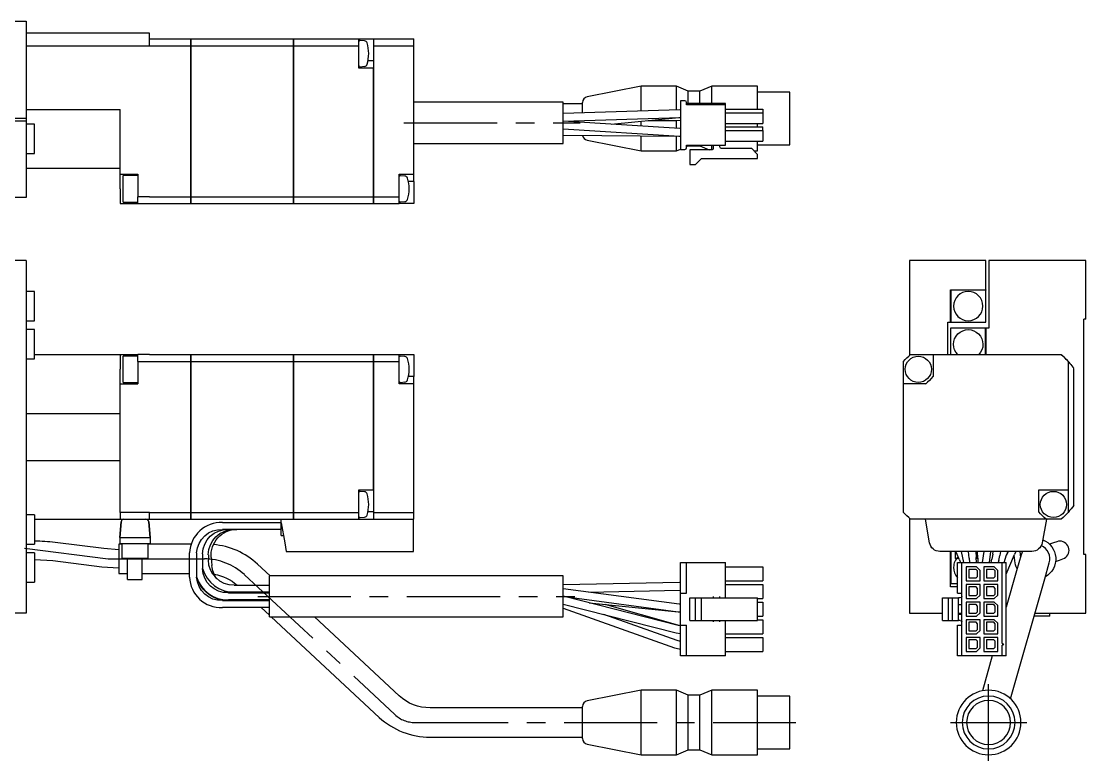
# Model space of a CAD drawing. Extents: x -1 to 292, y -8 to 272.
# Drawn here: x 110.9 to 292.1, y 146.6 to 272.4 of the extents above; entities that cross this region are included whole.
import ezdxf

# ---------------------------------------------------------------- set-up
doc = ezdxf.new("R2010")
doc.units = 0
doc.header["$LTSCALE"] = 0.5
doc.linetypes.add('CENTER', pattern=[50.8, 31.75, -6.35, 6.35, -6.35])
doc.layers.add('MSM_CENTER', color=1, linetype='CENTER')
doc.layers.add('MSM_CONTINUOUS', color=7, linetype='CONTINUOUS')

msp = doc.modelspace()

# ---------------------------------------------------------------- linework, layer by layer
at = {"layer": 'MSM_CENTER'}
for p, q in [((176.07, 255.1), (206.07, 255.1)), ((111.46, 182.71), (125.71, 180.93)), ((126.33, 180.89), (142.09, 180.89)), ((148.9, 178.21), (174.53, 154.4)), ((151.17, 174.51), (205.17, 174.51)), ((275.61, 146.56), (275.61, 159.56)), ((177.93, 153.06), (242.77, 153.06)), ((269.11, 153.06), (282.11, 153.06))]:
    msp.add_line(p, q, dxfattribs=at)
for centre, radius, start, end in [((126.33, 185.89), 5, 262.8675, 270), ((142.09, 170.89), 10, 47.1016, 90), ((177.93, 158.06), 5, 227.1016, 270)]:
    msp.add_arc(centre, radius, start, end, dxfattribs=at)
at = {"layer": 'MSM_CONTINUOUS'}
for p, q in [((101.77, 272.37), (111.77, 272.37)), ((111.77, 272.37), (111.77, 255.87)), ((132.77, 270.37), (111.77, 270.37)), ((132.77, 268.22), (132.77, 270.37)), ((111.77, 268.22), (132.77, 268.22)), ((132.77, 269.37), (139.76, 269.37)), ((132.77, 268.22), (132.77, 268.21)), ((132.77, 268.21), (139.76, 268.21)), ((139.76, 268.21), (139.76, 269.37)), ((139.77, 269.36), (139.76, 269.36)), ((139.76, 242.52), (139.76, 268.21)), ((139.77, 268.2), (139.76, 268.2)), ((139.77, 269.37), (157.26, 269.37)), ((139.77, 269.37), (139.77, 268.21)), ((139.77, 268.21), (157.26, 268.21)), ((139.77, 268.21), (139.77, 242.52)), ((157.26, 268.21), (157.26, 269.37)), ((157.27, 269.36), (157.26, 269.36)), ((157.26, 242.52), (157.26, 268.21)), ((157.27, 268.2), (157.26, 268.2)), ((157.27, 269.37), (168.37, 269.37)), ((157.27, 269.37), (157.27, 268.21)), ((157.27, 268.21), (157.27, 242.52)), ((157.27, 268.21), (168.37, 268.21)), ((168.37, 268.21), (168.37, 269.37)), ((168.37, 269.37), (170.87, 269.37)), ((168.37, 264.37), (168.37, 268.21)), ((169.35, 269.03), (168.59, 269.1)), ((170.88, 269.37), (177.77, 269.37)), ((170.88, 269.37), (170.88, 268.21)), ((170.88, 268.21), (177.77, 268.21)), ((170.88, 268.21), (170.88, 242.52)), ((177.77, 268.21), (177.77, 269.37)), ((177.77, 246.37), (177.77, 268.21)), ((168.59, 264.64), (169.35, 264.71)), ((170.87, 265.62), (169.94, 265.62)), ((170.87, 264.37), (168.37, 264.37)), ((170.87, 242.52), (170.87, 264.37)), ((216.47, 261.34), (207.28, 259.53)), ((216.47, 257.1), (216.47, 261.34)), ((222.47, 261.34), (216.47, 261.34)), ((222.47, 257.3), (222.47, 261.34)), ((224.47, 260.49), (222.47, 261.34)), ((228.47, 261.34), (226.47, 260.49)), ((228.47, 258.38), (228.47, 261.34)), ((236.27, 261.34), (228.47, 261.34)), ((236.27, 257.4), (236.27, 261.34)), ((224.47, 258.38), (224.47, 260.49)), ((226.47, 260.49), (224.47, 260.49)), ((226.47, 258.38), (226.47, 260.49)), ((241.77, 260.34), (236.27, 260.34)), ((241.77, 251.34), (241.77, 260.34)), ((111.77, 257.37), (127.77, 257.37)), ((127.77, 246.37), (127.77, 257.37)), ((203.17, 258.6), (177.77, 258.6)), ((203.17, 255.1), (203.17, 258.6)), ((206.47, 258.34), (203.17, 258.34)), ((206.47, 256.78), (206.47, 258.55)), ((223.89, 258.84), (223.17, 258.84)), ((223.17, 258.84), (223.17, 250.56)), ((224.19, 258.13), (224.19, 258.54)), ((230.82, 258.38), (224.19, 258.38)), ((230.82, 258.13), (224.19, 258.13)), ((230.82, 258.23), (230.82, 258.38)), ((230.82, 258.13), (230.82, 258.23)), ((230.82, 251.27), (230.82, 258.13)), ((230.82, 257.4), (237.17, 257.4)), ((237.17, 257.4), (237.17, 256.8)), ((51.77, 255.87), (111.77, 255.87)), ((111.77, 255.87), (111.77, 255.37)), ((223.05, 257.31), (203.17, 256.67)), ((203.19, 255.37), (223.1, 256.02)), ((211.32, 254.86), (222.89, 255.99)), ((222.89, 255.99), (223.17, 256.01)), ((223.17, 257.32), (223.05, 257.31)), ((223.1, 256.02), (223.17, 256.02)), ((230.82, 256.8), (237.17, 256.8)), ((237.17, 256.8), (237.17, 255)), ((111.77, 255.37), (51.77, 255.37)), ((111.77, 255.37), (111.77, 242.37)), ((113.17, 254.87), (111.77, 254.87)), ((113.17, 252.37), (113.17, 254.87)), ((203.17, 251.6), (203.17, 255.1)), ((203.17, 254.07), (222.96, 252.83)), ((223.05, 254.13), (203.19, 255.37)), ((216.47, 254.54), (216.47, 255.36)), ((217.65, 255.48), (222.5, 255.51)), ((223.05, 254.14), (222.39, 254.17)), ((222.47, 254.16), (222.47, 255.52)), ((222.5, 255.51), (223.17, 255.52)), ((223.17, 254.13), (223.05, 254.14)), ((223.17, 254.12), (223.05, 254.13)), ((230.82, 255), (237.17, 255)), ((230.82, 254.4), (237.17, 254.4)), ((230.82, 253.8), (237.17, 253.8)), ((236.27, 254.4), (236.27, 255)), ((237.17, 253.8), (237.17, 254.4)), ((237.17, 253.8), (237.17, 252)), ((113.17, 249.87), (113.17, 252.37)), ((203.17, 252.97), (222.84, 252.82)), ((207.28, 252.14), (216.47, 250.34)), ((216.47, 250.34), (216.47, 252.87)), ((222.47, 250.34), (222.47, 252.86)), ((222.84, 252.82), (223.17, 252.82)), ((222.96, 252.83), (223.17, 252.82)), ((230.82, 252), (237.17, 252)), ((236.27, 250.34), (236.27, 252)), ((177.77, 251.6), (203.17, 251.6)), ((216.47, 250.34), (222.47, 250.34)), ((222.47, 250.34), (223.17, 250.63)), ((223.17, 250.56), (223.89, 250.56)), ((224.19, 251.27), (230.82, 251.27)), ((224.19, 250.86), (224.19, 251.27)), ((224.19, 251.07), (224.47, 251.19)), ((224.47, 251.19), (224.47, 251.27)), ((224.47, 251.19), (226.47, 251.19)), ((224.72, 250.52), (224.72, 247.99)), ((228.57, 250.52), (224.72, 250.52)), ((226.47, 251.19), (226.47, 251.27)), ((226.47, 251.19), (228.04, 250.52)), ((228.47, 250.52), (228.47, 251.27)), ((228.72, 251.27), (228.72, 251.02)), ((228.72, 251.02), (228.72, 250.67)), ((229.87, 251.02), (229.87, 251.27)), ((229.87, 250.99), (229.87, 251.02)), ((235.28, 250.71), (230.15, 250.71)), ((236.28, 249.71), (235.28, 250.71)), ((235.65, 250.34), (236.27, 250.34)), ((236.27, 251.34), (241.77, 251.34)), ((111.77, 249.87), (113.17, 249.87)), ((225.72, 247.99), (226.74, 249.01)), ((226.74, 249.01), (236.28, 249.01)), ((236.28, 249.01), (236.28, 249.71)), ((111.77, 247.37), (127.77, 247.37)), ((224.72, 247.99), (225.72, 247.99)), ((127.77, 246.37), (130.77, 246.37)), ((127.77, 243.87), (127.77, 246.37)), ((128.27, 241.62), (128.27, 246.12)), ((130.77, 246.12), (128.27, 246.12)), ((130.77, 246.37), (130.77, 242.52)), ((175.27, 242.52), (175.27, 246.37)), ((175.27, 246.37), (177.77, 246.37)), ((176.24, 246.03), (175.48, 246.1)), ((177.77, 245.12), (176.83, 245.12)), ((177.77, 245.12), (177.77, 246.37)), ((177.77, 245.12), (177.77, 241.37)), ((127.77, 243.87), (127.77, 241.37)), ((111.77, 242.37), (51.77, 242.37)), ((127.77, 241.37), (130.77, 241.37)), ((128.27, 241.62), (130.77, 241.62)), ((132.77, 242.52), (130.77, 242.52)), ((130.77, 241.37), (130.77, 242.52)), ((130.77, 241.37), (132.77, 241.37)), ((132.77, 242.52), (139.76, 242.52)), ((132.77, 241.37), (139.76, 241.37)), ((139.77, 242.53), (139.76, 242.53)), ((139.76, 241.37), (139.76, 242.52)), ((139.77, 241.38), (139.76, 241.38)), ((139.77, 242.52), (157.26, 242.52)), ((139.77, 242.52), (139.77, 241.37)), ((139.77, 241.37), (157.26, 241.37)), ((157.27, 242.53), (157.26, 242.53)), ((157.26, 241.37), (157.26, 242.52)), ((157.27, 241.38), (157.26, 241.38)), ((157.27, 242.52), (170.87, 242.52)), ((157.27, 242.52), (157.27, 241.37)), ((157.27, 241.37), (170.87, 241.37)), ((170.87, 241.37), (170.87, 242.52)), ((170.88, 242.52), (175.27, 242.52)), ((170.88, 242.52), (170.88, 241.37)), ((170.88, 241.37), (175.27, 241.37)), ((175.27, 241.37), (175.27, 242.52)), ((177.77, 241.37), (175.27, 241.37)), ((175.48, 241.64), (176.24, 241.71)), ((111.77, 231.66), (51.77, 231.66)), ((111.77, 231.66), (111.77, 171.66)), ((262.14, 231.66), (262.14, 215.52)), ((275.14, 231.66), (262.14, 231.66)), ((275.14, 226.66), (275.14, 231.66)), ((275.64, 231.66), (275.64, 220.16)), ((292.14, 231.66), (275.64, 231.66)), ((292.14, 221.66), (292.14, 231.66)), ((269.14, 226.66), (275.14, 226.66)), ((269.14, 221.16), (269.14, 226.66)), ((269.19, 226.61), (269.14, 226.66)), ((269.19, 226.61), (269.19, 221.16)), ((275.14, 226.61), (269.19, 226.61)), ((275.14, 226.66), (275.14, 226.61)), ((275.14, 221.16), (275.14, 226.61)), ((113.17, 226.41), (111.77, 226.41)), ((113.17, 221.41), (113.17, 226.41)), ((111.77, 221.41), (113.17, 221.41)), ((268.64, 221.16), (269.14, 221.16)), ((268.64, 215.66), (268.64, 221.16)), ((269.19, 221.16), (269.14, 221.16)), ((269.19, 221.16), (275.14, 221.16)), ((292.14, 221.66), (291.84, 221.66)), ((291.84, 181.66), (291.84, 221.66)), ((113.17, 219.91), (111.77, 219.91)), ((113.17, 214.91), (113.17, 219.91)), ((269.14, 220.16), (269.14, 215.66)), ((275.09, 220.16), (269.14, 220.16)), ((275.09, 215.66), (275.09, 220.16)), ((275.09, 220.16), (275.14, 220.16)), ((275.14, 220.16), (275.14, 215.66)), ((275.64, 220.16), (275.14, 220.16)), ((113.17, 215.66), (127.77, 215.66)), ((127.77, 215.66), (130.77, 215.66)), ((127.77, 215.66), (127.77, 213.16)), ((132.77, 215.66), (130.77, 215.66)), ((130.77, 214.5), (130.77, 215.66)), ((132.77, 215.66), (139.76, 215.66)), ((139.76, 214.5), (139.76, 215.66)), ((139.77, 215.66), (157.26, 215.66)), ((139.77, 215.66), (139.77, 214.5)), ((157.26, 214.5), (157.26, 215.66)), ((157.27, 215.66), (170.87, 215.66)), ((157.27, 215.66), (157.27, 214.5)), ((170.87, 214.5), (170.87, 215.66)), ((170.88, 215.66), (175.27, 215.66)), ((170.88, 215.66), (170.88, 214.5)), ((175.27, 214.5), (175.27, 215.66)), ((175.27, 215.66), (177.77, 215.66)), ((177.77, 215.66), (177.77, 211.91)), ((262.29, 215.66), (266.14, 215.66)), ((266.14, 215.66), (287.98, 215.66)), ((266.14, 215.66), (266.14, 211.91)), ((111.77, 214.91), (113.17, 214.91)), ((128.27, 210.91), (128.27, 215.41)), ((130.77, 215.41), (128.27, 215.41)), ((130.77, 214.5), (130.77, 210.66)), ((130.77, 214.5), (132.77, 214.5)), ((132.77, 214.5), (139.76, 214.5)), ((139.77, 215.65), (139.76, 215.65)), ((139.76, 188.81), (139.76, 214.5)), ((139.77, 214.5), (139.76, 214.5)), ((139.77, 214.5), (157.26, 214.5)), ((139.77, 214.5), (139.77, 188.81)), ((157.27, 215.65), (157.26, 215.65)), ((157.26, 188.81), (157.26, 214.5)), ((157.27, 214.5), (157.26, 214.5)), ((157.27, 214.5), (157.27, 188.81)), ((157.27, 214.5), (170.87, 214.5)), ((170.87, 192.66), (170.87, 214.5)), ((170.88, 214.5), (175.27, 214.5)), ((170.88, 214.5), (170.88, 188.81)), ((175.27, 210.66), (175.27, 214.5)), ((176.24, 215.32), (175.48, 215.39)), ((261.14, 210.66), (261.14, 214.5)), ((289.14, 214.5), (289.14, 192.66)), ((127.77, 210.66), (127.77, 213.16)), ((290.14, 190), (290.14, 213.32)), ((127.77, 188.81), (127.77, 210.66)), ((127.77, 210.66), (130.77, 210.66)), ((128.27, 210.91), (130.77, 210.91)), ((177.77, 210.66), (175.27, 210.66)), ((175.48, 210.93), (176.24, 211)), ((177.77, 211.91), (176.83, 211.91)), ((177.77, 210.66), (177.77, 211.91)), ((177.77, 188.81), (177.77, 210.66)), ((261.14, 188.81), (261.14, 210.66)), ((264.89, 210.66), (261.14, 210.66)), ((111.77, 205.66), (127.77, 205.66)), ((111.77, 197.66), (127.77, 197.66)), ((168.37, 188.81), (168.37, 192.66)), ((168.37, 192.66), (170.87, 192.66)), ((169.35, 192.32), (168.59, 192.39)), ((284.14, 192.66), (289.14, 192.66)), ((284.14, 188.91), (284.14, 192.66)), ((289.14, 192.66), (289.14, 188.81)), ((132.77, 188.81), (127.77, 188.81)), ((127.77, 188.81), (127.77, 187.66)), ((132.77, 188.81), (139.76, 188.81)), ((132.77, 188.81), (132.77, 188.81)), ((132.77, 187.66), (132.77, 188.81)), ((139.76, 187.66), (139.76, 188.81)), ((139.77, 188.81), (139.76, 188.81)), ((139.77, 188.81), (157.26, 188.81)), ((139.77, 188.81), (139.77, 187.66)), ((157.26, 187.66), (157.26, 188.81)), ((157.27, 188.81), (157.26, 188.81)), ((157.27, 188.81), (168.37, 188.81)), ((157.27, 188.81), (157.27, 187.66)), ((168.37, 187.66), (168.37, 188.81)), ((170.87, 188.91), (169.94, 188.91)), ((170.88, 188.81), (177.77, 188.81)), ((170.88, 188.81), (170.88, 187.66)), ((177.77, 187.66), (177.77, 188.81)), ((113.17, 188.41), (111.77, 188.41)), ((113.17, 188.41), (113.17, 183.41)), ((113.17, 187.66), (127.77, 187.66)), ((127.67, 184.56), (127.9, 187.2)), ((127.9, 187.2), (127.67, 184.56)), ((127.77, 187.66), (132.77, 187.66)), ((132.64, 187.2), (132.87, 184.56)), ((132.87, 184.56), (132.64, 187.2)), ((132.77, 187.66), (139.76, 187.66)), ((139.77, 187.67), (139.76, 187.67)), ((139.77, 187.66), (157.26, 187.66)), ((145.17, 187.11), (155.17, 187.11)), ((155.17, 187.06), (155.17, 187.66)), ((155.17, 187.06), (155.77, 183.65)), ((155.17, 184.86), (155.17, 187.06)), ((157.27, 187.67), (157.26, 187.67)), ((157.26, 187.66), (157.27, 187.66)), ((157.27, 187.66), (168.37, 187.66)), ((168.37, 187.66), (170.88, 187.66)), ((168.59, 187.93), (169.35, 188)), ((170.87, 187.66), (170.87, 187.67)), ((170.88, 187.66), (177.77, 187.66)), ((177.67, 183.65), (177.67, 187.66)), ((262.14, 187.8), (262.14, 171.66)), ((285.39, 187.66), (262.29, 187.66)), ((265.55, 183.65), (264.84, 187.66)), ((285.44, 187.66), (284.73, 183.65)), ((285.39, 187.66), (285.44, 187.66)), ((287.98, 187.66), (285.44, 187.66)), ((155.17, 185.91), (145.17, 185.91)), ((147.65, 185.91), (147.41, 185.9)), ((155.17, 184.86), (155.56, 184.86)), ((111.77, 183.41), (113.17, 183.41)), ((125, 182.64), (116.68, 183.68)), ((127.52, 183.39), (127.52, 178.39)), ((128.02, 183.39), (127.52, 183.39)), ((127.67, 184.56), (132.87, 184.56)), ((127.67, 184.56), (127.67, 183.46)), ((132.87, 183.46), (127.67, 183.46)), ((128.02, 183.46), (128.02, 180.96)), ((132.52, 180.96), (132.52, 183.46)), ((139.84, 183.39), (132.52, 183.39)), ((132.87, 184.56), (132.87, 183.46)), ((155.77, 183.65), (156.03, 182.16)), ((177.67, 182.16), (177.67, 183.65)), ((286.63, 183.61), (285.99, 183.39)), ((287.24, 183.82), (286.63, 183.61)), ((113.17, 181.91), (111.77, 181.91)), ((113.17, 181.91), (113.17, 176.91)), ((125, 182.64), (124.99, 182.64)), ((127.52, 182.45), (125, 182.64)), ((139.57, 177.81), (139.57, 181.91)), ((140.77, 181.91), (140.77, 177.81)), ((141.77, 181.75), (141.77, 179.27)), ((142.77, 181.6), (142.77, 180.72)), ((156.03, 182.16), (177.67, 182.16)), ((282.96, 182.16), (267.32, 182.16)), ((269.14, 176.16), (269.14, 182.16)), ((269.19, 182.16), (269.19, 176.71)), ((269.89, 182.16), (269.89, 180.96)), ((270.63, 180.75), (270.03, 182.16)), ((271.38, 180.26), (270.97, 182.16)), ((272.3, 181.04), (272.2, 182.14)), ((273.41, 182.16), (273.49, 181.14)), ((273.75, 181), (273.73, 182.16)), ((274.8, 182.16), (274.53, 180.26)), ((275.74, 180.26), (276.01, 182.16)), ((276.31, 181.71), (276.14, 180.83)), ((276.31, 181.71), (276.39, 182.16)), ((277.32, 180.61), (277.49, 181.49)), ((277.62, 182.18), (277.49, 181.49)), ((278.26, 180.26), (278.68, 181.56)), ((278.61, 178.31), (280.04, 181.67)), ((278.93, 182.14), (278.67, 181.53)), ((278.87, 182.16), (278.68, 181.56)), ((280.05, 180.58), (279.97, 181.52)), ((280.24, 182.16), (280.04, 181.67)), ((281.13, 181.57), (280.36, 178.87)), ((280.92, 182.16), (281.01, 181.13)), ((292.14, 181.66), (291.84, 181.66)), ((292.14, 171.66), (292.14, 181.66)), ((113.17, 180.81), (116.29, 180.61)), ((116.29, 180.61), (124.61, 179.57)), ((124.61, 179.57), (127.52, 179.35)), ((130.27, 180.96), (128.02, 180.96)), ((129.02, 180.58), (129.02, 180.96)), ((129.02, 177.39), (129.02, 180.58)), ((132.52, 180.96), (130.27, 180.96)), ((131.52, 180.58), (131.52, 180.96)), ((131.52, 177.39), (131.52, 180.58)), ((143.24, 181.14), (143.37, 179.76)), ((153.29, 178.01), (151.13, 180.02)), ((223.17, 180.26), (223.89, 180.26)), ((223.17, 175.07), (223.17, 180.26)), ((223.89, 180.26), (224.19, 180.26)), ((224.19, 175.07), (224.19, 180.26)), ((224.19, 180.26), (230.82, 180.26)), ((230.82, 174.27), (230.82, 180.26)), ((230.82, 179.54), (237.17, 179.54)), ((237.17, 179.54), (237.17, 177.14)), ((270.54, 180.96), (269.89, 180.96)), ((270.33, 175.07), (270.33, 180.26)), ((270.33, 180.26), (270.63, 180.26)), ((270.63, 180.75), (270.84, 180.26)), ((270.63, 180.26), (271.04, 180.26)), ((271.04, 164.41), (271.04, 180.26)), ((271.04, 180.26), (277.9, 180.26)), ((271.77, 179.54), (271.77, 177.14)), ((273.57, 179.54), (271.77, 179.54)), ((272.3, 181.04), (272.36, 180.26)), ((273.57, 180.26), (273.49, 181.14)), ((273.75, 180.96), (273.51, 180.96)), ((273.57, 179.54), (274.17, 178.94)), ((273.75, 181), (273.77, 180.26)), ((274.77, 179.54), (274.77, 177.14)), ((276.57, 179.54), (274.77, 179.54)), ((276.03, 180.26), (276.14, 180.83)), ((277.17, 178.94), (276.57, 179.54)), ((277.32, 180.61), (277.25, 180.26)), ((277.9, 166.49), (277.9, 180.26)), ((277.9, 180.26), (278.31, 180.26)), ((278.31, 180.26), (278.61, 180.26)), ((278.61, 164.41), (278.61, 180.26)), ((285.17, 177.5), (285.94, 180.2)), ((287.01, 180.46), (287.65, 180.68)), ((287.65, 180.68), (288.26, 180.9)), ((127.52, 178.39), (129.02, 178.39)), ((131.52, 178.39), (139.57, 178.39)), ((140.78, 177.81), (140.77, 177.85)), ((153.17, 171.01), (153.17, 178.01)), ((203.17, 178.01), (153.17, 178.01)), ((203.17, 171.01), (203.17, 178.01)), ((273.47, 179.12), (272.22, 179.12)), ((272.22, 179.12), (272.22, 177.65)), ((272.22, 177.65), (273.47, 177.65)), ((273.72, 178.87), (273.47, 179.12)), ((273.47, 177.65), (273.72, 177.9)), ((273.72, 177.9), (273.72, 178.87)), ((274.17, 177.14), (274.17, 178.94)), ((276.47, 179.12), (275.22, 179.12)), ((275.22, 179.12), (275.22, 177.65)), ((275.22, 177.65), (276.47, 177.65)), ((276.72, 178.87), (276.47, 179.12)), ((276.47, 177.65), (276.72, 177.9)), ((276.72, 177.9), (276.72, 178.87)), ((277.17, 177.14), (277.17, 178.94)), ((280.36, 178.87), (278.61, 172.71)), ((111.77, 176.91), (113.17, 176.91)), ((129.02, 177.39), (131.52, 177.39)), ((147.17, 176.41), (153.17, 176.41)), ((222.99, 176.86), (203.17, 176.46)), ((222.93, 173.2), (203.17, 175.81)), ((223.17, 176.86), (222.99, 176.86)), ((223.06, 176.86), (222.99, 176.86)), ((223.17, 176.86), (223.06, 176.86)), ((230.82, 177.14), (237.17, 177.14)), ((230.82, 176.54), (237.17, 176.54)), ((237.17, 176.54), (237.17, 174.14)), ((269.19, 176.71), (269.14, 176.66)), ((270.33, 176.66), (269.14, 176.66)), ((270.33, 176.16), (269.14, 176.16)), ((269.19, 176.71), (270.33, 176.71)), ((271.77, 177.14), (274.17, 177.14)), ((271.77, 176.54), (271.77, 174.14)), ((274.17, 176.54), (271.77, 176.54)), ((273.47, 176.12), (272.22, 176.12)), ((272.22, 176.12), (272.22, 174.65)), ((273.72, 175.87), (273.47, 176.12)), ((273.72, 174.9), (273.72, 175.87)), ((274.17, 174.74), (274.17, 176.54)), ((274.77, 177.14), (277.17, 177.14)), ((274.77, 176.54), (274.77, 174.14)), ((277.17, 176.54), (274.77, 176.54)), ((276.47, 176.12), (275.22, 176.12)), ((275.22, 176.12), (275.22, 174.65)), ((276.72, 175.87), (276.47, 176.12)), ((276.72, 174.9), (276.72, 175.87)), ((277.17, 174.74), (277.17, 176.54)), ((279.35, 157.08), (285.17, 177.5)), ((145.46, 175.26), (145.43, 175.27)), ((145.43, 175.27), (145.46, 175.26)), ((146.17, 175.21), (145.46, 175.26)), ((145.46, 175.26), (146.67, 175.11)), ((153.17, 175.21), (146.17, 175.21)), ((146.17, 175.11), (153.17, 175.11)), ((203.39, 174.47), (203.17, 174.52)), ((203.39, 174.47), (222.76, 171.91)), ((222.73, 169.59), (203.39, 174.47)), ((207.47, 175.24), (223.02, 175.56)), ((223.02, 175.56), (223.17, 175.56)), ((223.17, 175.07), (223.89, 175.07)), ((223.17, 169.61), (223.17, 175.07)), ((223.89, 175.07), (224.19, 175.07)), ((224.72, 170.41), (224.72, 174.27)), ((224.72, 174.27), (225.72, 174.27)), ((225.72, 170.41), (225.72, 174.27)), ((225.72, 174.27), (226.74, 174.27)), ((226.74, 170.41), (226.74, 174.27)), ((226.74, 174.27), (236.28, 174.27)), ((228.72, 174.52), (228.72, 174.27)), ((229.87, 174.27), (229.87, 174.52)), ((236.28, 170.41), (236.28, 174.27)), ((236.28, 174.14), (237.17, 174.14)), ((267.76, 170.41), (267.76, 174.27)), ((267.76, 174.27), (268.78, 174.27)), ((268.78, 170.41), (268.78, 174.27)), ((268.78, 174.27), (269.48, 174.27)), ((269.48, 170.41), (269.48, 174.27)), ((269.48, 174.27), (270.48, 174.27)), ((270.33, 175.07), (270.63, 175.07)), ((270.48, 170.41), (270.48, 174.27)), ((270.76, 174.27), (270.48, 174.27)), ((270.63, 175.07), (271.04, 175.07)), ((270.76, 174.27), (270.79, 174.27)), ((271.77, 174.14), (273.57, 174.14)), ((272.22, 174.65), (273.47, 174.65)), ((273.47, 174.65), (273.72, 174.9)), ((273.57, 174.14), (274.17, 174.74)), ((274.77, 174.14), (276.57, 174.14)), ((275.22, 174.65), (276.47, 174.65)), ((276.47, 174.65), (276.72, 174.9)), ((277.17, 174.74), (276.57, 174.14)), ((145.17, 173.81), (153.17, 173.81)), ((153.17, 172.61), (145.17, 172.61)), ((153.17, 173.91), (146.17, 173.91)), ((151.76, 172.61), (153.17, 171.3)), ((203.17, 173.19), (222.41, 168.33)), ((203.17, 172.52), (222.13, 165.79)), ((207.59, 173.41), (222.76, 171.9)), ((222.68, 169.63), (210.35, 173.14)), ((223.17, 173.17), (222.93, 173.2)), ((236.28, 173.54), (237.17, 173.54)), ((237.17, 173.54), (237.17, 171.14)), ((270.48, 173.16), (270.76, 173.16)), ((270.76, 173.16), (271.04, 173.16)), ((271.77, 173.54), (271.77, 171.14)), ((274.17, 173.54), (271.77, 173.54)), ((273.47, 173.12), (272.22, 173.12)), ((272.22, 173.12), (272.22, 171.65)), ((273.72, 172.87), (273.47, 173.12)), ((273.72, 171.9), (273.72, 172.87)), ((274.17, 171.74), (274.17, 173.54)), ((274.77, 173.54), (274.77, 171.14)), ((276.57, 173.54), (274.77, 173.54)), ((276.47, 173.12), (275.22, 173.12)), ((275.22, 173.12), (275.22, 171.65)), ((276.72, 172.87), (276.47, 173.12)), ((277.17, 172.94), (276.57, 173.54)), ((276.72, 171.9), (276.72, 172.87)), ((277.17, 171.14), (277.17, 172.94)), ((111.77, 171.66), (51.77, 171.66)), ((153.17, 171.01), (203.17, 171.01)), ((153.48, 171.01), (171.86, 153.93)), ((175.26, 157.59), (160.82, 171.01)), ((222.56, 167.01), (210.1, 171.44)), ((222.76, 171.91), (223.17, 171.87)), ((222.76, 171.9), (223.17, 171.87)), ((224.72, 170.41), (225.72, 170.41)), ((225.72, 170.41), (226.74, 170.41)), ((226.74, 170.41), (236.28, 170.41)), ((228.72, 170.41), (228.72, 170.16)), ((229.87, 170.16), (229.87, 170.41)), ((230.82, 164.41), (230.82, 170.41)), ((236.28, 171.14), (237.17, 171.14)), ((236.28, 170.54), (237.17, 170.54)), ((237.17, 170.54), (237.17, 168.14)), ((262.14, 171.66), (267.76, 171.66)), ((267.76, 170.41), (268.78, 170.41)), ((268.78, 170.41), (269.48, 170.41)), ((269.48, 170.41), (270.48, 170.41)), ((270.48, 171.66), (271.04, 171.66)), ((270.48, 171.51), (270.76, 171.51)), ((270.76, 170.41), (270.48, 170.41)), ((270.76, 171.51), (271.04, 171.51)), ((270.76, 170.41), (270.79, 170.41)), ((271.77, 171.14), (273.57, 171.14)), ((271.77, 170.54), (271.77, 168.14)), ((274.17, 170.54), (271.77, 170.54)), ((272.22, 171.65), (273.47, 171.65)), ((273.47, 171.65), (273.72, 171.9)), ((273.57, 171.14), (274.17, 171.74)), ((274.17, 168.74), (274.17, 170.54)), ((274.77, 171.14), (277.17, 171.14)), ((274.77, 170.54), (274.77, 168.14)), ((276.57, 170.54), (274.77, 170.54)), ((275.22, 171.65), (276.47, 171.65)), ((276.47, 171.65), (276.72, 171.9)), ((277.17, 169.94), (276.57, 170.54)), ((284.14, 171.16), (283.36, 171.16)), ((283.51, 171.66), (292.14, 171.66)), ((286.04, 171.16), (284.14, 171.16)), ((286.04, 171.16), (286.04, 171.66)), ((223.17, 169.52), (222.68, 169.63)), ((223.17, 169.5), (222.73, 169.59)), ((223.17, 169.61), (223.89, 169.61)), ((223.17, 164.41), (223.17, 169.61)), ((223.89, 169.61), (224.19, 169.61)), ((224.19, 164.41), (224.19, 169.61)), ((270.33, 164.41), (270.33, 169.61)), ((270.33, 169.61), (270.63, 169.61)), ((270.63, 169.61), (271.04, 169.61)), ((273.47, 170.12), (272.22, 170.12)), ((272.22, 170.12), (272.22, 168.65)), ((272.22, 168.65), (273.47, 168.65)), ((273.72, 169.87), (273.47, 170.12)), ((273.47, 168.65), (273.72, 168.9)), ((273.57, 168.14), (274.17, 168.74)), ((273.72, 168.9), (273.72, 169.87)), ((276.47, 170.12), (275.22, 170.12)), ((275.22, 170.12), (275.22, 168.65)), ((275.22, 168.65), (276.47, 168.65)), ((276.72, 169.87), (276.47, 170.12)), ((276.47, 168.65), (276.72, 168.9)), ((276.72, 168.9), (276.72, 169.87)), ((277.17, 168.14), (277.17, 169.94)), ((222.41, 168.33), (223.17, 168.19)), ((223.17, 166.85), (222.56, 167.01)), ((222.57, 167.01), (222.56, 167.01)), ((230.82, 168.14), (237.17, 168.14)), ((230.82, 167.54), (237.17, 167.54)), ((237.17, 167.54), (237.17, 165.14)), ((271.77, 168.14), (273.57, 168.14)), ((271.77, 167.54), (271.77, 165.14)), ((274.17, 167.54), (271.77, 167.54)), ((273.47, 167.12), (272.22, 167.12)), ((272.22, 167.12), (272.22, 165.65)), ((273.72, 166.87), (273.47, 167.12)), ((273.72, 165.9), (273.72, 166.87)), ((274.17, 165.74), (274.17, 167.54)), ((274.77, 168.14), (277.17, 168.14)), ((277.17, 167.54), (274.77, 167.54)), ((274.77, 167.54), (274.77, 165.14)), ((276.47, 167.12), (275.22, 167.12)), ((275.22, 167.12), (275.22, 165.65)), ((276.72, 166.87), (276.47, 167.12)), ((276.72, 165.9), (276.72, 166.87)), ((277.17, 165.14), (277.17, 167.54)), ((222.13, 165.79), (223.17, 165.53)), ((222.13, 165.79), (222.14, 165.79)), ((222.14, 165.79), (223.18, 165.52)), ((230.82, 165.14), (237.17, 165.14)), ((271.77, 165.14), (273.57, 165.14)), ((272.22, 165.65), (273.47, 165.65)), ((273.47, 165.65), (273.72, 165.9)), ((273.57, 165.14), (274.17, 165.74)), ((274.77, 165.14), (277.17, 165.14)), ((275.22, 165.65), (276.47, 165.65)), ((276.47, 165.65), (276.72, 165.9)), ((277.9, 166.49), (278, 166.49)), ((278, 166.19), (277.9, 166.19)), ((277.9, 164.41), (277.9, 166.19)), ((223.89, 164.41), (223.17, 164.41)), ((224.19, 164.41), (223.89, 164.41)), ((230.82, 164.41), (224.19, 164.41)), ((270.63, 164.41), (270.33, 164.41)), ((271.04, 164.41), (270.63, 164.41)), ((277.9, 164.41), (271.04, 164.41)), ((276.24, 164.41), (274.54, 158.46)), ((278.31, 164.41), (277.9, 164.41)), ((278.61, 164.41), (278.31, 164.41)), ((216.47, 158.56), (207.28, 156.75)), ((216.47, 147.56), (216.47, 158.56)), ((222.47, 158.56), (216.47, 158.56)), ((222.47, 147.56), (222.47, 158.56)), ((224.47, 157.71), (222.47, 158.56)), ((224.47, 148.41), (224.47, 157.71)), ((226.47, 157.71), (224.47, 157.71)), ((228.47, 158.56), (226.47, 157.71)), ((226.47, 148.41), (226.47, 157.71)), ((228.47, 147.56), (228.47, 158.56)), ((236.27, 158.56), (228.47, 158.56)), ((236.27, 147.56), (236.27, 158.56)), ((241.77, 157.56), (236.27, 157.56)), ((241.77, 148.56), (241.77, 157.56)), ((206.47, 155.56), (180.51, 155.56)), ((206.47, 150.35), (206.47, 155.77)), ((180.51, 150.56), (206.47, 150.56)), ((207.28, 149.37), (216.47, 147.56)), ((216.47, 147.56), (222.47, 147.56)), ((222.47, 147.56), (224.47, 148.41)), ((224.47, 148.41), (226.47, 148.41)), ((226.47, 148.41), (228.47, 147.56)), ((228.47, 147.56), (236.27, 147.56)), ((236.27, 148.56), (241.77, 148.56))]:
    msp.add_line(p, q, dxfattribs=at)
at = {"layer": 'MSM_CONTINUOUS', "extrusion": (0, 0, -1)}
for centre, radius in [((-272.14, 223.91), 2.5), ((-275.61, 153.06), 5.5), ((-275.61, 153.06), 4.5), ((-275.61, 153.06), 3.75)]:
    msp.add_circle(centre, radius, dxfattribs=at)
at = {"layer": 'MSM_CONTINUOUS'}
for centre in [(263.64, 213.16), (286.64, 190.16)]:
    msp.add_circle(centre, 2.23, dxfattribs=at)
for centre, radius, start, end in [((168.57, 268.9), 0.2, 85, 180), ((169.31, 268.54), 0.5, 17.6292, 85), ((164.07, 266.87), 6, 342.3708, 17.6292), ((168.57, 264.84), 0.2, 180, 275), ((169.31, 265.2), 0.5, 275, 342.3708), ((207.47, 258.55), 1, 101.1187, 180), ((223.89, 258.54), 0.3, 360, 90), ((207.47, 253.12), 1, 190.2037, 258.8813), ((223.89, 250.86), 0.3, 270, 360), ((175.46, 245.9), 0.2, 85, 161.8051), ((176.2, 245.54), 0.5, 17.6292, 85), ((170.96, 243.87), 6, 342.3708, 17.6292), ((175.46, 241.84), 0.2, 198.1949, 275), ((176.2, 242.2), 0.5, 275, 342.3708), ((175.46, 215.19), 0.2, 85, 161.8051), ((176.2, 214.82), 0.5, 17.6292, 85), ((170.96, 213.16), 6, 342.3708, 17.6292), ((175.46, 211.13), 0.2, 198.1949, 275), ((176.2, 211.49), 0.5, 275, 342.3708), ((168.57, 192.19), 0.2, 85, 180), ((169.31, 191.82), 0.5, 17.6292, 85), ((164.07, 190.16), 6, 342.3708, 17.6292), ((128.4, 187.16), 0.5, 90, 175), ((132.14, 187.16), 0.5, 5, 90), ((144.98, 181.7), 5.41, 87.9657, 177.8137), ((168.57, 188.13), 0.2, 180, 275), ((169.31, 188.49), 0.5, 275, 342.3708), ((112.99, 153.75), 30.16, 82.9759, 89.6584), ((142.52, 170.7), 12.68, 47.2718, 85.0215), ((283.54, 180.89), 2.5, 344.0889, 65.5449), ((287.75, 182.36), 1.55, 90, 109.2361), ((287.75, 182.36), 1.55, 289.2361, 90), ((272.14, 179.41), 2.5, 133.1674, 223.5589), ((283.54, 180.89), 2.5, 149.4613, 164.0889), ((144.97, 178.01), 5.41, 182.1273, 272.0933), ((146.09, 179.48), 5.57, 197.3809, 270.7723), ((147.14, 180.8), 5.59, 195.9654, 270.2921), ((207.47, 155.77), 1, 101.1187, 180), ((180.48, 163.28), 12.72, 227.3105, 270.1252), ((207.47, 150.35), 1, 180, 258.8813)]:
    msp.add_arc(centre, radius, start, end, dxfattribs=at)
at = {"layer": 'MSM_CONTINUOUS', "extrusion": (0, 0, -1)}
for centre, radius, start, end in [((-228.57, 250.67), 0.15, 180, 270), ((-230.15, 250.99), 0.28, 270, 0), ((-272.14, 217.41), 2.5, 315.573, 224.427), ((-275.14, 201.66), 19, 42.5374, 47.4636), ((-275.14, 201.66), 19, 132.5364, 137.4636), ((-275.14, 201.66), 19, 132.5369, 135.5884), ((-275.14, 201.66), 19, 135.5884, 142.1364), ((-252.09, 224.7), 19, 222.3336, 227.6664), ((-275.14, 201.66), 19, 312.5374, 317.4626), ((-298.18, 201.7), 19, 312.3336, 317.6664), ((-275.14, 201.66), 19, 222.5364, 227.4626), ((-275.14, 201.66), 19, 217.8636, 222.5369), ((-144.98, 181.7), 4.22, 2.8542, 92.5704), ((-146.05, 181.63), 4.29, 1.642, 91.5567), ((-147.12, 181.55), 4.36, 0.5892, 90.5857), ((-147.62, 181.52), 4.39, 355.0821, 90.1308), ((-267.32, 183.96), 1.8, 270, 350), ((-282.96, 183.96), 1.8, 190, 270), ((-283.54, 180.89), 3.5, 111.4615, 240.3264), ((-147.13, 180.77), 4.36, 269.4314, 359.3937), ((-147.72, 180.14), 4.37, 322.9581, 354.9542), ((-283.54, 180.89), 3.5, 331.4958, 355), ((-144.99, 178.03), 4.22, 267.5064, 357.069), ((-146.06, 179.4), 4.29, 268.4892, 358.3121), ((-142.53, 170.72), 7.66, 99.2428, 132.0611), ((-146.06, 179.26), 5.45, 271.1091, 336.0046), ((-270.79, 174.52), 0.25, 180, 270), ((-270.79, 170.16), 0.25, 90, 180), ((-278, 166.34), 0.15, 90, 270), ((-180.48, 163.27), 7.71, 269.779, 312.5682)]:
    msp.add_arc(centre, radius, start, end, dxfattribs=at)

doc.saveas('drawing.dxf')
